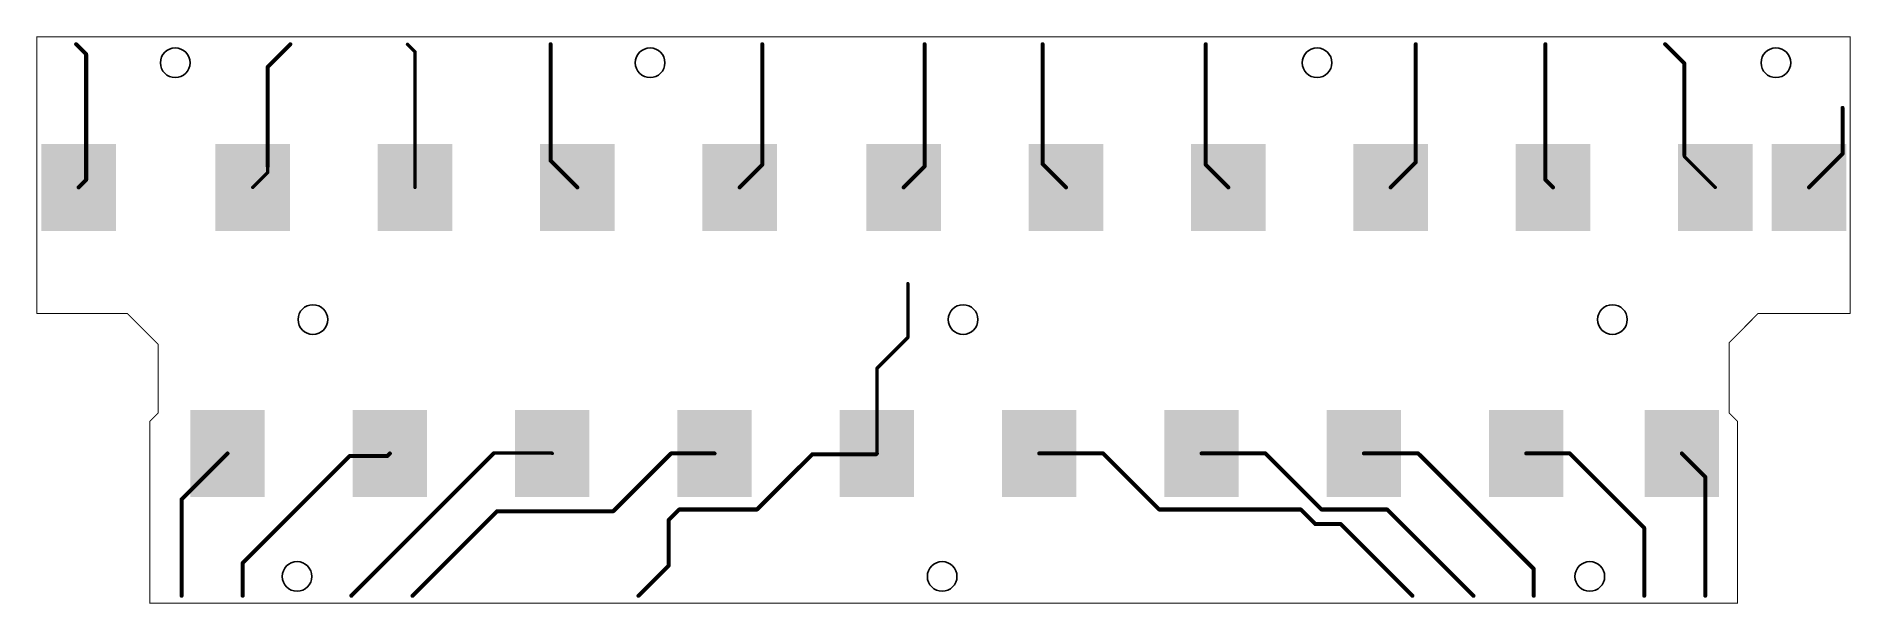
# Model space of a CAD drawing. Extents: x -1 to 275, y -86 to 0.
import ezdxf

# ---------------------------------------------------------------- set-up
doc = ezdxf.new("R2010")
doc.units = 0
doc.layers.add('16', color=132, linetype='CONTINUOUS')
doc.layers.add('20', color=31, linetype='CONTINUOUS')

# ---------------------------------------------------------------- blocks, each defined once
blk = doc.blocks.new('RECT')
blk.add_solid([(-0.5, -0.5), (0.5, -0.5), (-0.5, 0.5), (0.5, 0.5)])

msp = doc.modelspace()

# ---------------------------------------------------------------- linework, layer by layer
at = {"layer": '16'}
for points, const_width in [([(5.5688, -1.0225, 1), (5.3532, -1.2381)], 0.3048), ([(7.1374, -2.6543, 1), (6.8326, -2.6543)], 0.3048), ([(6.8772, -2.7621, 1), (7.0928, -2.5465)], 0.3048), ([(38.0808, -1.2381, 1), (37.8652, -1.0225)], 0.3048), ([(55.8428, -1.0405, 1), (55.6632, -1.2201)], 0.254), ([(57.023, -2.2733, 1), (56.769, -2.2733)], 0.254), ([(56.8062, -2.3631, 1), (56.9858, -2.1835)], 0.254), ([(77.6224, -1.1303, 1), (77.3176, -1.1303)], 0.3048), ([(109.7534, -1.1303, 1), (109.4486, -1.1303)], 0.3048), ([(134.3914, -1.1303, 1), (134.0866, -1.1303)], 0.3048), ([(152.2984, -1.1303, 1), (151.9936, -1.1303)], 0.3048), ([(177.0634, -1.1303, 1), (176.7586, -1.1303)], 0.3048), ([(208.9404, -1.1303, 1), (208.6356, -1.1303)], 0.3048), ([(228.6254, -1.1303, 1), (228.3206, -1.1303)], 0.3048), ([(246.7418, -1.0225, 1), (246.5262, -1.2381)], 0.3048), ([(34.4362, -4.4515, 1), (34.6518, -4.6671)], 0.3048), ([(34.6964, -4.5593, 1), (34.3916, -4.5593)], 0.3048), ([(249.7074, -4.0513, 1), (249.4026, -4.0513)], 0.3048), ([(249.4472, -4.1591, 1), (249.6628, -3.9435)], 0.3048), ([(273.7104, -10.795, 1), (273.4056, -10.795)], 0.3048), ([(77.5778, -18.6882, 1), (77.3622, -18.9038)], 0.3048), ([(77.3176, -18.796, 1), (77.6224, -18.796)], 0.3048), ([(109.7088, -19.5388, 1), (109.4932, -19.3232)], 0.3048), ([(152.2538, -19.1962, 1), (152.0382, -19.4118)], 0.3048), ([(151.9936, -19.304, 1), (152.2984, -19.304)], 0.3048), ([(177.0188, -19.3232, 1), (176.8032, -19.5388)], 0.3048), ([(208.6356, -19.05, 1), (208.9404, -19.05)], 0.3048), ([(208.8958, -19.1578, 1), (208.6802, -18.9422)], 0.3048), ([(249.4026, -17.907, 1), (249.7074, -17.907)], 0.3048), ([(249.682, -17.907, 1), (249.428, -17.907)], 0.254), ([(249.6448, -18.0712, 1), (249.4652, -18.2508)], 0.254), ([(249.428, -18.161, 1), (249.682, -18.161)], 0.254), ([(273.4056, -17.78, 1), (273.7104, -17.78)], 0.3048), ([(273.6658, -17.8878, 1), (273.4502, -17.6722)], 0.3048), ([(6.8326, -21.717, 1), (7.1374, -21.717)], 0.3048), ([(7.0928, -21.8248, 1), (6.8772, -21.6092)], 0.3048), ([(34.3916, -19.685, 1), (34.6964, -19.685)], 0.3048), ([(34.671, -19.685, 1), (34.417, -19.685)], 0.254), ([(34.417, -20.574, 1), (34.671, -20.574)], 0.254), ([(34.6338, -20.6638, 1), (34.4542, -20.4842)], 0.254), ([(109.4486, -19.431, 1), (109.7534, -19.431)], 0.3048), ([(134.0866, -19.685, 1), (134.3914, -19.685)], 0.3048), ([(134.3468, -19.7928, 1), (134.1312, -19.5772)], 0.3048), ([(176.7586, -19.431, 1), (177.0634, -19.431)], 0.3048), ([(228.5808, -21.6092, 1), (228.3652, -21.8248)], 0.3048), ([(228.3206, -21.717, 1), (228.6254, -21.717)], 0.3048), ([(5.7342, -22.7522, 1), (5.9498, -22.9678)], 0.3048), ([(32.1682, -22.7702, 1), (32.3478, -22.9498)], 0.254), ([(56.769, -22.86, 1), (57.023, -22.86)], 0.254), ([(81.4262, -22.9678, 1), (81.6418, -22.7522)], 0.3048), ([(106.0642, -22.7522, 1), (106.2798, -22.9678)], 0.3048), ([(130.9562, -22.7522, 1), (131.1718, -22.9678)], 0.3048), ([(155.5942, -22.9678, 1), (155.8098, -22.7522)], 0.3048), ([(180.2322, -22.9678, 1), (180.4478, -22.7522)], 0.3048), ([(204.8702, -22.7522, 1), (205.0858, -22.9678)], 0.3048), ([(229.5082, -22.9678, 1), (229.7238, -22.7522)], 0.3048), ([(254.1642, -22.9498, 1), (254.3438, -22.7702)], 0.254), ([(268.3702, -22.7522, 1), (268.5858, -22.9678)], 0.3048), ([(131.826, -37.465, 1), (131.572, -37.465)], 0.254), ([(131.572, -45.6455, 1), (131.826, -45.6455)], 0.254), ([(131.7888, -45.7353, 1), (131.6092, -45.5557)], 0.254), ([(127.127, -50.3445, 1), (126.873, -50.3445)], 0.254), ([(126.9102, -50.2547, 1), (127.0898, -50.4343)], 0.254), ([(28.5558, -63.3538, 1), (28.3402, -63.1382)], 0.3048), ([(47.0027, -63.4746, 1), (47.0027, -63.7794)], 0.3048), ([(47.1105, -63.7348, 1), (46.8949, -63.5192)], 0.3048), ([(52.705, -63.7794, 1), (52.705, -63.4746)], 0.3048), ([(53.1938, -63.3538, 1), (52.9782, -63.1382)], 0.3048), ([(68.9051, -63.3538, 1), (68.6895, -63.1382)], 0.3048), ([(68.7075, -63.1562, 1), (68.8871, -63.3358)], 0.254), ([(68.8483, -63.068, 1), (68.8483, -63.322)], 0.254), ([(68.9381, -63.2848, 1), (68.7585, -63.1052)], 0.254), ([(77.7628, -63.1052, 1), (77.5832, -63.2848)], 0.254), ([(77.6342, -63.3358, 1), (77.8138, -63.1562)], 0.254), ([(77.673, -63.322, 1), (77.673, -63.068)], 0.254), ([(95.758, -63.0936, 1), (95.758, -63.3984)], 0.3048), ([(95.8658, -63.3538, 1), (95.6502, -63.1382)], 0.3048), ([(102.362, -63.3984, 1), (102.362, -63.0936)], 0.3048), ([(117.1843, -63.2206, 1), (117.1843, -63.5254)], 0.3048), ([(117.2921, -63.4808, 1), (117.0765, -63.2652)], 0.3048), ([(126.7652, -63.2652, 1), (126.9808, -63.4808)], 0.3048), ([(126.873, -63.5254, 1), (126.873, -63.2206)], 0.3048), ([(127.1078, -63.3538, 1), (126.8922, -63.1382)], 0.3048), ([(126.873, -63.246, 1), (127.127, -63.246)], 0.254), ([(151.638, -63.0936, 1), (151.638, -63.3984)], 0.3048), ([(154.051, -63.0936, 1), (154.051, -63.3984)], 0.3048), ([(154.051, -63.3984, 1), (154.051, -63.0936)], 0.3048), ([(161.4345, -63.1382, 1), (161.2189, -63.3538)], 0.3048), ([(161.3267, -63.3984, 1), (161.3267, -63.0936)], 0.3048), ([(176.276, -63.0936, 1), (176.276, -63.3984)], 0.3048), ([(186.0725, -63.1382, 1), (185.8569, -63.3538)], 0.3048), ([(185.9647, -63.3984, 1), (185.9647, -63.0936)], 0.3048), ([(200.914, -63.0936, 1), (200.914, -63.3984)], 0.3048), ([(209.2768, -63.1382, 1), (209.0612, -63.3538)], 0.3048), ([(209.169, -63.3984, 1), (209.169, -63.0936)], 0.3048), ([(225.552, -63.0936, 1), (225.552, -63.3984)], 0.3048), ([(232.2638, -63.1382, 1), (232.0482, -63.3538)], 0.3048), ([(232.156, -63.3984, 1), (232.156, -63.0936)], 0.3048), ([(249.2818, -63.1382, 1), (249.0662, -63.3538)], 0.3048), ([(52.5972, -63.5192, 1), (52.8128, -63.7348)], 0.3048), ([(252.8824, -66.802, 1), (252.5776, -66.802)], 0.3048), ([(252.6222, -66.9098, 1), (252.8378, -66.6942)], 0.3048), ([(21.3552, -70.1232, 1), (21.5708, -70.3388)], 0.3048), ([(21.6154, -70.231, 1), (21.3106, -70.231)], 0.3048), ([(96.996, -71.6024, 1), (96.996, -71.9072)], 0.3048), ([(97.1038, -71.8626, 1), (96.8882, -71.647)], 0.3048), ([(108.6947, -71.647, 1), (108.9103, -71.8626)], 0.3048), ([(108.8025, -71.9072, 1), (108.8025, -71.6024)], 0.3048), ([(169.8355, -71.6024, 1), (169.8355, -71.9072)], 0.3048), ([(169.7277, -71.8626, 1), (169.9433, -71.647)], 0.3048), ([(191.4564, -71.647, 1), (191.2409, -71.8626)], 0.3048), ([(191.3487, -71.9072, 1), (191.3487, -71.6024)], 0.3048), ([(194.4735, -71.6024, 1), (194.4735, -71.9072)], 0.3048), ([(194.3657, -71.8626, 1), (194.5813, -71.647)], 0.3048), ([(204.5649, -71.647, 1), (204.3493, -71.8626)], 0.3048), ([(204.4571, -71.9072, 1), (204.4571, -71.6024)], 0.3048), ([(69.3547, -71.8566, 1), (69.3547, -72.1614)], 0.3048), ([(69.4625, -72.1168, 1), (69.2469, -71.9012)], 0.3048), ([(86.8872, -71.9012, 1), (87.1028, -72.1168)], 0.3048), ([(86.995, -72.1614, 1), (86.995, -71.8566)], 0.3048), ([(95.5487, -73.3545, 1), (95.2439, -73.3545)], 0.3048), ([(95.2885, -73.2468, 1), (95.504, -73.4623)], 0.3048), ([(193.5583, -73.812, 1), (193.5583, -74.1168)], 0.3048), ([(193.4505, -74.0722, 1), (193.666, -73.8566)], 0.3048), ([(197.5035, -73.8566, 1), (197.2879, -74.0722)], 0.3048), ([(197.3957, -74.1168, 1), (197.3957, -73.812)], 0.3048), ([(243.6114, -74.549, 1), (243.3066, -74.549)], 0.3048), ([(243.3512, -74.6568, 1), (243.5668, -74.4412)], 0.3048), ([(30.6262, -79.7879, 1), (30.8418, -80.0035)], 0.3048), ([(30.8864, -79.8957, 1), (30.5816, -79.8957)], 0.3048), ([(95.2439, -80.2575, 1), (95.5487, -80.2575)], 0.3048), ([(95.504, -80.3652, 1), (95.2885, -80.1497)], 0.3048), ([(226.8474, -80.772, 1), (226.5426, -80.772)], 0.3048), ([(226.5872, -80.8798, 1), (226.8028, -80.6642)], 0.3048), ([(21.3106, -84.8487, 1), (21.6154, -84.8487)], 0.3048), ([(30.5816, -84.8487, 1), (30.8864, -84.8487)], 0.3048), ([(47.1362, -84.6915, 1), (47.3518, -84.9071)], 0.3048), ([(47.3964, -84.7993, 1), (47.0916, -84.7993)], 0.3048), ([(47.0916, -84.8487, 1), (47.3964, -84.8487)], 0.3048), ([(56.4072, -84.7409, 1), (56.6228, -84.9565)], 0.3048), ([(90.6972, -84.7409, 1), (90.9128, -84.9565)], 0.3048), ([(208.1722, -84.9565, 1), (208.3878, -84.7409)], 0.3048), ([(217.4432, -84.9565, 1), (217.6588, -84.7409)], 0.3048), ([(226.5426, -84.8487, 1), (226.8474, -84.8487)], 0.3048), ([(243.3066, -84.8487, 1), (243.6114, -84.8487)], 0.3048), ([(252.5776, -84.8487, 1), (252.8824, -84.8487)], 0.3048)]:
    msp.add_lwpolyline(points, format="xyb", dxfattribs=dict(at, const_width=const_width))
for points, const_width in [([(5.461, -1.1303), (6.985, -2.6543)], 0.6096), ([(6.985, -2.6543), (6.985, -21.717)], 0.6096), ([(37.973, -1.1303), (34.544, -4.5593)], 0.6096), ([(56.896, -2.2733), (55.753, -1.1303)], 0.508), ([(56.896, -22.86), (56.896, -2.2733)], 0.508), ([(77.47, -1.1303), (77.47, -18.796)], 0.6096), ([(109.601, -19.431), (109.601, -1.1303)], 0.6096), ([(134.239, -19.685), (134.239, -1.1303)], 0.6096), ([(152.146, -19.304), (152.146, -1.1303)], 0.6096), ([(176.911, -1.1303), (176.911, -19.431)], 0.6096), ([(208.788, -1.1303), (208.788, -19.05)], 0.6096), ([(228.473, -1.1303), (228.473, -21.717)], 0.6096), ([(246.634, -1.1303), (249.555, -4.0513)], 0.6096), ([(34.544, -19.685), (34.544, -4.5593)], 0.6096), ([(249.555, -4.0513), (249.555, -17.907)], 0.6096), ([(273.558, -10.795), (273.558, -17.78)], 0.6096), ([(77.47, -18.796), (81.534, -22.86)], 0.6096), ([(106.172, -22.86), (109.601, -19.431)], 0.6096), ([(155.702, -22.86), (152.146, -19.304)], 0.6096), ([(176.911, -19.431), (180.34, -22.86)], 0.6096), ([(208.788, -19.05), (204.978, -22.86)], 0.6096), ([(249.555, -17.907), (249.555, -18.161)], 0.508), ([(249.555, -18.161), (254.254, -22.86)], 0.508), ([(273.558, -17.78), (268.478, -22.86)], 0.6096), ([(6.985, -21.717), (5.842, -22.86)], 0.6096), ([(32.258, -22.86), (34.544, -20.574)], 0.508), ([(34.544, -20.574), (34.544, -19.685)], 0.508), ([(131.064, -22.86), (134.239, -19.685)], 0.6096), ([(228.473, -21.717), (229.616, -22.86)], 0.6096), ([(131.699, -37.465), (131.699, -45.6455)], 0.508), ([(131.699, -45.6455), (127, -50.3445)], 0.508), ([(127, -63.246), (127, -50.3445)], 0.508), ([(21.463, -70.231), (28.448, -63.246)], 0.6096), ([(47.0027, -63.627), (30.734, -79.8957)], 0.6096), ([(52.705, -63.627), (47.0027, -63.627)], 0.6096), ([(47.244, -84.7993), (68.7973, -63.246)], 0.6096), ([(53.086, -63.246), (52.705, -63.627)], 0.6096), ([(68.7973, -63.246), (68.8483, -63.195)], 0.508), ([(68.8483, -63.195), (77.673, -63.195)], 0.508), ([(77.673, -63.195), (77.724, -63.246)], 0.508), ([(86.995, -72.009), (95.758, -63.246)], 0.6096), ([(95.758, -63.246), (102.362, -63.246)], 0.6096), ([(108.8025, -71.7548), (117.1843, -63.373)], 0.6096), ([(117.1843, -63.373), (126.873, -63.373)], 0.6096), ([(126.873, -63.373), (127, -63.246)], 0.6096), ([(151.638, -63.246), (154.051, -63.246)], 0.6096), ([(154.051, -63.246), (161.3267, -63.246)], 0.6096), ([(161.3267, -63.246), (169.8355, -71.7548)], 0.6096), ([(176.276, -63.246), (185.9647, -63.246)], 0.6096), ([(185.9647, -63.246), (194.4735, -71.7548)], 0.6096), ([(200.914, -63.246), (209.169, -63.246)], 0.6096), ([(209.169, -63.246), (226.695, -80.772)], 0.6096), ([(232.156, -63.246), (225.552, -63.246)], 0.6096), ([(243.459, -74.549), (232.156, -63.246)], 0.6096), ([(252.73, -66.802), (249.174, -63.246)], 0.6096), ([(252.73, -84.8487), (252.73, -66.802)], 0.6096), ([(21.463, -84.8487), (21.463, -70.231)], 0.6096), ([(95.3963, -73.3545), (96.996, -71.7548)], 0.6096), ([(96.996, -71.7548), (108.8025, -71.7548)], 0.6096), ([(191.3487, -71.7548), (169.8355, -71.7548)], 0.6096), ([(193.5583, -73.9644), (191.3487, -71.7548)], 0.6096), ([(194.4735, -71.7548), (204.4571, -71.7548)], 0.6096), ([(217.551, -84.8487), (204.4571, -71.7548)], 0.6096), ([(69.3547, -72.009), (56.515, -84.8487)], 0.6096), ([(69.3547, -72.009), (86.995, -72.009)], 0.6096), ([(95.3963, -80.2575), (95.3963, -73.3545)], 0.6096), ([(197.3957, -73.9644), (193.5583, -73.9644)], 0.6096), ([(208.28, -84.8487), (197.3957, -73.9644)], 0.6096), ([(243.459, -84.8487), (243.459, -74.549)], 0.6096), ([(30.734, -79.8957), (30.734, -84.8487)], 0.6096), ([(90.805, -84.8487), (95.3963, -80.2575)], 0.6096), ([(226.695, -84.8487), (226.695, -80.772)], 0.6096), ([(47.244, -84.8487), (47.244, -84.7993)], 0.6096)]:
    msp.add_lwpolyline(points, dxfattribs=dict(at, const_width=const_width))
at = {"layer": '20', "const_width": 0.1524}
for points in [[(-0.508, -41.9862), (-0.508, 0)], [(-0.508, 0), (274.7264, 0)], [(274.7264, 0), (274.7264, -41.9862)], [(13.2334, -41.9862), (-0.508, -41.9862)], [(17.9324, -46.7106), (13.2334, -41.9862)], [(256.3368, -46.4566), (260.7564, -41.9862)], [(274.7264, -41.9862), (260.7564, -41.9862)], [(17.9324, -57.0992), (17.9324, -46.7106)], [(256.3368, -46.4566), (256.3368, -57.0992)], [(16.637, -58.3946), (17.9324, -57.0992)], [(256.3368, -57.0992), (257.6322, -58.3946)], [(16.637, -85.979), (16.637, -58.3946)], [(257.6322, -58.3946), (257.6322, -85.979)], [(257.6322, -85.979), (16.637, -85.979)]]:
    msp.add_lwpolyline(points, dxfattribs=at)
at = {"layer": '20', "const_width": 0.0762}
for points in [[(-0.4699, 0, 1), (-0.5461, 0)], [(-0.508, 0.0381, 1), (-0.508, -0.0381)], [(274.7645, 0, 1), (274.6883, 0)], [(274.7264, -0.0381, 1), (274.7264, 0.0381)], [(-0.508, -41.9481, 1), (-0.508, -42.0243)], [(-0.5461, -41.9862, 1), (-0.4699, -41.9862)], [(13.2604, -41.9593, 1), (13.2064, -42.0131)], [(13.2334, -42.0243, 1), (13.2334, -41.9481)], [(260.7564, -41.9481, 1), (260.7564, -42.0243)], [(260.7835, -42.013, 1), (260.7293, -41.9594)], [(274.6883, -41.9862, 1), (274.7645, -41.9862)], [(274.7264, -42.0243, 1), (274.7264, -41.9481)], [(17.9705, -46.7106, 1), (17.8943, -46.7106)], [(17.9054, -46.7375, 1), (17.9594, -46.6837)], [(256.3749, -46.4566, 1), (256.2987, -46.4566)], [(256.3097, -46.4298, 1), (256.3639, -46.4834)], [(17.8943, -57.0992, 1), (17.9705, -57.0992)], [(17.9593, -57.1261, 1), (17.9055, -57.0723)], [(256.2987, -57.0992, 1), (256.3749, -57.0992)], [(256.3637, -57.0723, 1), (256.3099, -57.1261)], [(16.6751, -58.3946, 1), (16.5989, -58.3946)], [(16.6101, -58.3677, 1), (16.6639, -58.4215)], [(257.6703, -58.3946, 1), (257.5941, -58.3946)], [(257.6053, -58.4215, 1), (257.6591, -58.3677)], [(16.637, -85.9409, 1), (16.637, -86.0171)], [(16.5989, -85.979, 1), (16.6751, -85.979)], [(257.5941, -85.979, 1), (257.6703, -85.979)], [(257.6322, -86.0171, 1), (257.6322, -85.9409)]]:
    msp.add_lwpolyline(points, format="xyb", dxfattribs=at)
at = {"layer": '20'}
for centre in [(20.4978, -3.937), (92.583, -3.937), (193.802, -3.937), (263.4488, -3.937), (41.402, -42.926), (140.081, -42.926), (238.633, -42.926), (38.989, -81.915), (136.906, -81.915), (235.204, -81.915)]:
    msp.add_circle(centre, 2.25, dxfattribs=at)

# ---------------------------------------------------------------- block references
at = {"layer": '16', "xscale": 11.303, "yscale": 13.208, "rotation": 180}
for p in [(5.842, -22.86), (32.258, -22.86), (56.896, -22.86), (81.534, -22.86), (106.172, -22.86), (131.064, -22.86), (155.702, -22.86), (180.34, -22.86), (204.978, -22.86), (229.616, -22.86), (254.254, -22.86), (268.478, -22.86), (28.448, -63.246), (53.086, -63.246), (77.724, -63.246), (102.362, -63.246), (127, -63.246), (151.638, -63.246), (176.276, -63.246), (200.914, -63.246), (225.552, -63.246), (249.174, -63.246)]:
    msp.add_blockref('RECT', p, dxfattribs=at)

doc.saveas('drawing.dxf')
